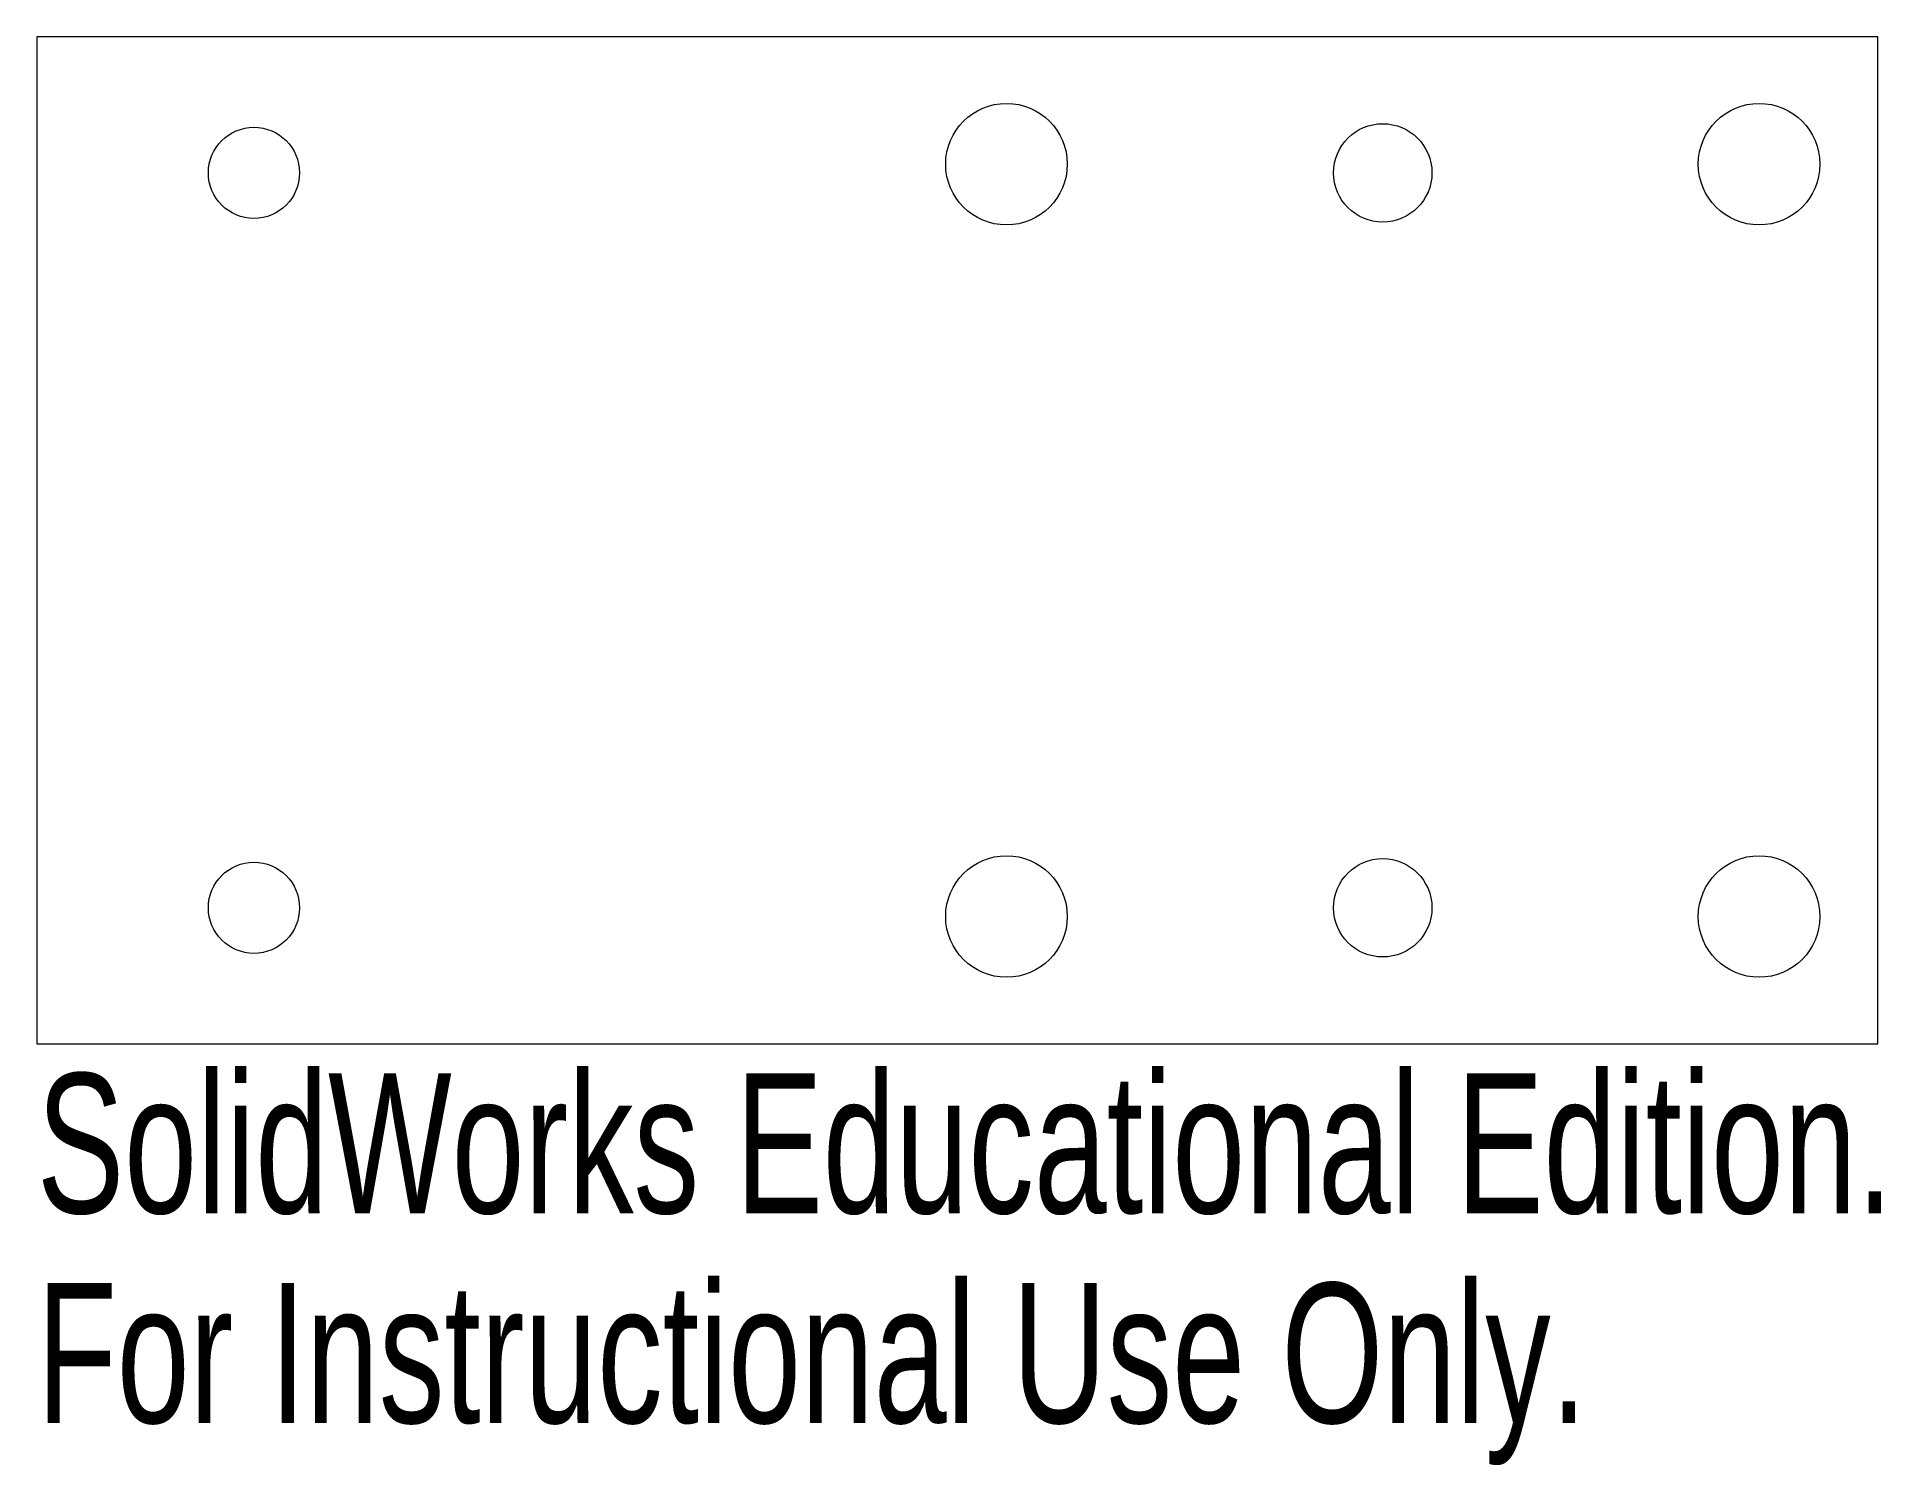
# Model space of a CAD drawing. Header units: inches. Extents: x -1.25 to 1.26, y -1.26 to 0.69.
import ezdxf

# ---------------------------------------------------------------- set-up
doc = ezdxf.new("R2010")
doc.units = ezdxf.units.IN
doc.header["$MEASUREMENT"] = 0
doc.styles.add('SLDTEXTSTYLE0', font='TXT', dxfattribs={"width": 0.7})

msp = doc.modelspace()

# ---------------------------------------------------------------- linework, layer by layer
at = {"color": 7, "linetype": 'Continuous', "lineweight": 15}
for p, q in [((-1.252, 0.685), (-1.252, -0.685)), ((1.252, 0.685), (-1.252, 0.685)), ((1.252, -0.685), (1.252, 0.685)), ((-1.252, -0.685), (1.252, -0.685))]:
    msp.add_line(p, q, dxfattribs=at)
for centre, radius in [((0.0669, 0.5118), 0.0827), ((1.0906, 0.5118), 0.0827), ((-0.9567, 0.5), 0.062), ((0.5787, 0.5), 0.0669), ((-0.9567, -0.5), 0.062), ((0.0669, -0.5118), 0.0827), ((0.5787, -0.5), 0.0669), ((1.0906, -0.5118), 0.0827)]:
    msp.add_circle(centre, radius, dxfattribs=at)

# ---------------------------------------------------------------- texts
at = {"color": 7, "linetype": 'Continuous', "char_height": 0.1903, "attachment_point": 1, "style": 'SLDTEXTSTYLE0'}
for s, insert in [('SolidWorks Educational Edition.', (-1.252, -0.7252)), ('For Instructional Use Only.', (-1.252, -1.0106))]:
    msp.add_mtext(s, dxfattribs=dict(at, insert=insert))

doc.saveas('drawing.dxf')
